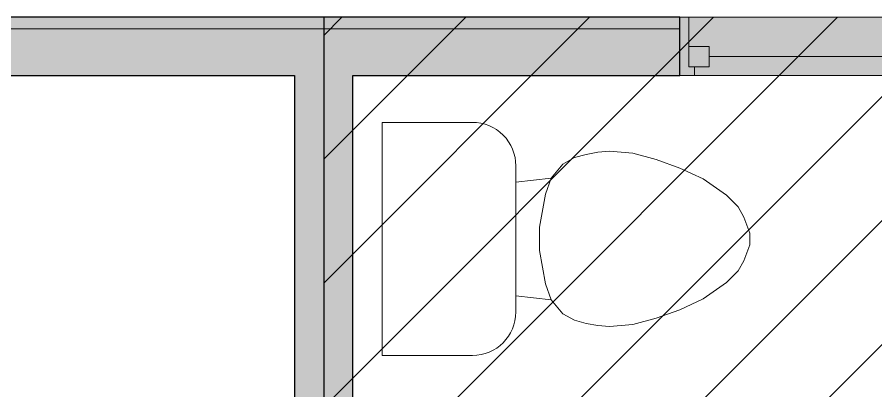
# Model space of a CAD drawing. Header units: inches. Extents: x -356 to 6227, y -17 to 1548.
# Drawn here: x 2505.5 to 2579.1, y 1249.6 to 1281.6 of the extents above; entities that cross this region are included whole.
import ezdxf

# ---------------------------------------------------------------- set-up
doc = ezdxf.new("R2010")
doc.units = ezdxf.units.IN
doc.header["$MEASUREMENT"] = 0
for name, color, linetype, lineweight in [('A-DETL-GENF-1', 8, 'Continuous', 9), ('A-DETL-THIN', 151, 'Continuous', 9), ('A-DETL-WIDE', 214, 'Continuous', 25), ('A-GLAZ', 151, 'Continuous', 9), ('A-GLAZ-1', 151, 'Continuous', 13), ('A-GLAZ-2', 151, 'Continuous', 15), ('A-WALL', 113, 'Continuous', 9), ('I-WALL', 2, 'Continuous', 9), ('I-WALL-1', 2, 'Continuous', 25), ('P-SANR-FIXT', 6, 'Continuous', 9)]:
    doc.layers.add(name, color=color, linetype=linetype, lineweight=lineweight)

# ---------------------------------------------------------------- blocks, each defined once
blk = doc.blocks.new('M_Double Hung with Trim - 2_  0_ x 3_  1 1_2_-V10-AREA DIAGRAM - 2ND FLOOR - EXISTING')
at = {"layer": 'A-GLAZ-1'}
for p, q in [((-12, 2.5), (-11.25, 2.5)), ((-11.25, -1.748), (-11.25, 2.5)), ((11.25, -1.748), (11.25, 2.5)), ((12, 2.5), (11.25, 2.5)), ((-11.25, 0.002), (-11.25, -1.748)), ((-11.25, 0.002), (-9.5, 0.002)), ((-9.5, 0.002), (-9.5, -1.748)), ((9.5, 0.002), (9.5, -1.748)), ((11.25, 0.002), (9.5, 0.002)), ((11.25, 0.002), (11.25, -1.748)), ((-11.25, -1.748), (-9.5, -1.748)), ((-11.25, -1.748), (-10.75, -1.748)), ((-10.75, -2.5), (-10.75, -1.748)), ((11.25, -1.748), (9.5, -1.748)), ((10.75, -1.748), (11.25, -1.748)), ((10.75, -1.748), (10.75, -2.5)), ((-10.75, -2.5), (-12, -2.5)), ((10.75, -2.5), (12, -2.5))]:
    blk.add_line(p, q, dxfattribs=at)
at = {"layer": 'A-GLAZ-2'}
blk.add_line((-9.5, -0.873), (9.5, -0.873), dxfattribs=at)
blk = doc.blocks.new('M_Toilet-Domestic-3D - M_Toilet-Domestic-3D-V13-AREA DIAGRAM - 2ND FLOOR - EXISTING')
at = {"layer": 'P-SANR-FIXT'}
for p, q in [((-9.976, 19.476), (9.976, 19.476)), ((-9.976, 11.75), (-9.976, 19.476)), ((9.976, 19.476), (9.976, 11.75)), ((6.25, 8.024), (-6.25, 8.024)), ((-4.862, 8.024), (-5.209, 5)), ((4.862, 8.024), (5.209, 5)), ((-1, 6), (-3.836, 5.5)), ((1, 6), (-1, 6)), ((3.836, 5.5), (1, 6)), ((-3.836, 5.5), (-5.209, 5)), ((5.209, 5), (3.836, 5.5)), ((-5.209, 5), (-6.401, 4)), ((6.401, 4), (5.209, 5)), ((-6.401, 4), (-6.968, 3)), ((6.968, 3), (6.401, 4)), ((-6.968, 3), (-7.236, 2)), ((7.236, 2), (6.968, 3)), ((-7.236, 2), (-7.413, 0.996)), ((7.413, 0.996), (7.236, 2)), ((-7.413, 0.996), (-7.5, 0)), ((7.5, 0), (7.413, 0.996)), ((-7.5, 0), (-7.326, -1.992)), ((7.326, -1.992), (7.5, 0)), ((-7.326, -1.992), (-6.788, -4)), ((6.788, -4), (7.326, -1.992)), ((-6.788, -4), (-6.06, -6)), ((6.06, -6), (6.788, -4)), ((-6.06, -6), (-5.127, -8)), ((5.127, -8), (6.06, -6)), ((-5.127, -8), (-3.74, -10)), ((3.74, -10), (5.127, -8)), ((-3.74, -10), (-2.74, -11)), ((2.74, -11), (3.74, -10)), ((-2.74, -11), (-1.874, -11.5)), ((1.874, -11.5), (2.74, -11)), ((-1.874, -11.5), (-0.5, -12)), ((0.5, -12), (1.874, -11.5)), ((-0.5, -12), (0.5, -12))]:
    blk.add_line(p, q, dxfattribs=at)
for centre, start, end in [((-6.25, 11.75), 180, 270), ((6.25, 11.75), 270, 360)]:
    blk.add_arc(centre, 3.726, start, end, dxfattribs=at)

msp = doc.modelspace()

# ---------------------------------------------------------------- hatches: boundary and pattern name
at = {"layer": 'A-DETL-GENF-1'}
h = msp.add_hatch(dxfattribs=at)
h.set_pattern_fill('FP_4', color=256, style=0, pattern_type=2)
h.set_pattern_definition([(45, (1877.5226, 0), (-5.3033, 5.3033), [])])
h.paths.add_polyline_path([(2433.29, 1015.238), (2765.29, 1015.238), (2765.29, 1281.613), (2531.79, 1281.613), (2531.79, 1220.165), (2549.04, 1211.633), (2549.04, 1175.488), (2521.327, 1175.488), (2486.54, 1197.54), (2486.54, 1131.238), (2433.29, 1131.238), (2433.29, 1076.076)], flags=0)
at = {"layer": 'I-WALL'}
h = msp.add_hatch(color=256, dxfattribs=at)
h.paths.add_polyline_path([(1955.29, 1280.613), (2187.915, 1280.613), (2187.915, 1281.613), (1955.29, 1281.613), (1955.29, 1281.42)], flags=0)
h.paths.add_polyline_path([(2216.665, 1280.613), (2325.911, 1280.613), (2325.911, 1281.613), (2216.665, 1281.613)], flags=0)
h.paths.add_polyline_path([(2389.394, 1280.613), (2455.79, 1280.613), (2455.79, 1281.613), (2360.911, 1281.613), (2360.911, 1280.613)], flags=0)
h.paths.add_polyline_path([(2540.506, 1280.613), (2562.29, 1280.613), (2562.29, 1281.613), (2531.79, 1281.613), (2531.79, 1280.613), (2532.036, 1280.613)], flags=0)
h.paths.add_polyline_path([(2586.29, 1280.613), (2653.165, 1280.613), (2653.165, 1281.613), (2586.29, 1281.613)], flags=0)
h.paths.add_polyline_path([(2763.252, 1280.613), (2763.29, 1280.631), (2763.29, 1281.613), (2710.165, 1281.613), (2710.165, 1280.613), (2762.199, 1280.613)], flags=0)
h = msp.add_hatch(color=256, dxfattribs=at)
h.paths.add_polyline_path([(2495.54, 1280.613), (2531.79, 1280.613), (2531.79, 1281.613), (2495.54, 1281.613)], flags=0)
h.paths.add_polyline_path([(2455.79, 1280.613), (2471.54, 1280.613), (2471.54, 1281.613), (2455.79, 1281.613), (2455.79, 1281.47)], flags=0)
for points in [[(2570.729, 1276.613), (2586.29, 1276.613), (2586.29, 1281.613), (2562.29, 1281.613), (2562.29, 1276.613)], [(2534.29, 1216.14), (2534.29, 1218.929), (2531.79, 1220.165), (2531.79, 1276.613), (2529.29, 1276.613), (2529.29, 1218.613), (2532.147, 1217.199)], [(2534.29, 1218.929), (2534.29, 1276.613), (2531.79, 1276.613), (2531.79, 1220.165), (2532.951, 1219.591)]]:
    msp.add_hatch(color=256, dxfattribs=at).paths.add_polyline_path(points, flags=0)
h = msp.add_hatch(color=256, dxfattribs=at)
h.paths.add_polyline_path([(2026.724, 1276.613), (2187.915, 1276.613), (2187.915, 1280.613), (1956.29, 1280.613), (1956.29, 1276.613), (1960.29, 1276.613)], flags=0)
h.paths.add_polyline_path([(2219.161, 1276.613), (2325.911, 1276.613), (2325.911, 1280.613), (2216.665, 1280.613), (2216.665, 1276.613)], flags=0)
h.paths.add_polyline_path([(2360.911, 1276.613), (2455.79, 1276.613), (2455.79, 1280.613), (2360.911, 1280.613)], flags=0)
h.paths.add_polyline_path([(2540.506, 1276.613), (2562.29, 1276.613), (2562.29, 1280.613), (2531.79, 1280.613), (2531.79, 1276.613), (2534.29, 1276.613)], flags=0)
h.paths.add_polyline_path([(2586.29, 1276.613), (2653.165, 1276.613), (2653.165, 1280.613), (2586.29, 1280.613)], flags=0)
h.paths.add_polyline_path([(2710.165, 1276.613), (2759.29, 1276.613), (2759.29, 1280.613), (2710.165, 1280.613)], flags=0)
h = msp.add_hatch(color=256, dxfattribs=at)
h.paths.add_polyline_path([(2531.79, 1276.613), (2531.79, 1280.613), (2495.54, 1280.613), (2495.54, 1276.613), (2529.29, 1276.613)], flags=0)
h.paths.add_polyline_path([(2455.79, 1276.613), (2471.54, 1276.613), (2471.54, 1280.613), (2455.79, 1280.613), (2455.79, 1277.161)], flags=0)

# ---------------------------------------------------------------- linework, layer by layer
at = {"layer": 'A-DETL-THIN'}
msp.add_line((2765.29, 1281.613), (2531.79, 1281.613), dxfattribs=at)
at = {"layer": 'A-DETL-WIDE'}
msp.add_line((2531.79, 1281.613), (2531.79, 1220.165), dxfattribs=at)
at = {"layer": 'A-WALL'}
msp.add_line((2562.29, 1280.613), (2495.54, 1280.613), dxfattribs=at)
at = {"layer": 'I-WALL'}
for p, q in [((2562.29, 1281.613), (2586.29, 1281.613)), ((2586.29, 1276.613), (2562.29, 1276.613))]:
    msp.add_line(p, q, dxfattribs=at)
at = {"layer": 'I-WALL-1'}
for p, q in [((2562.29, 1281.613), (2495.54, 1281.613)), ((2562.29, 1276.613), (2562.29, 1281.613)), ((2495.54, 1276.613), (2529.29, 1276.613)), ((2529.29, 1276.613), (2529.29, 1218.613)), ((2534.29, 1276.613), (2562.29, 1276.613)), ((2534.29, 1221.718), (2534.29, 1276.613))]:
    msp.add_line(p, q, dxfattribs=at)

# ---------------------------------------------------------------- block references
at = {"layer": 'A-GLAZ'}
msp.add_blockref('M_Double Hung with Trim - 2_  0_ x 3_  1 1_2_-V10-AREA DIAGRAM - 2ND FLOOR - EXISTING', (2574.29, 1279.113), dxfattribs=at)
at = {"layer": 'P-SANR-FIXT', "rotation": 89.99999999999993}
msp.add_blockref('M_Toilet-Domestic-3D - M_Toilet-Domestic-3D-V13-AREA DIAGRAM - 2ND FLOOR - EXISTING', (2556.266, 1262.637), dxfattribs=at)

doc.saveas('drawing.dxf')
